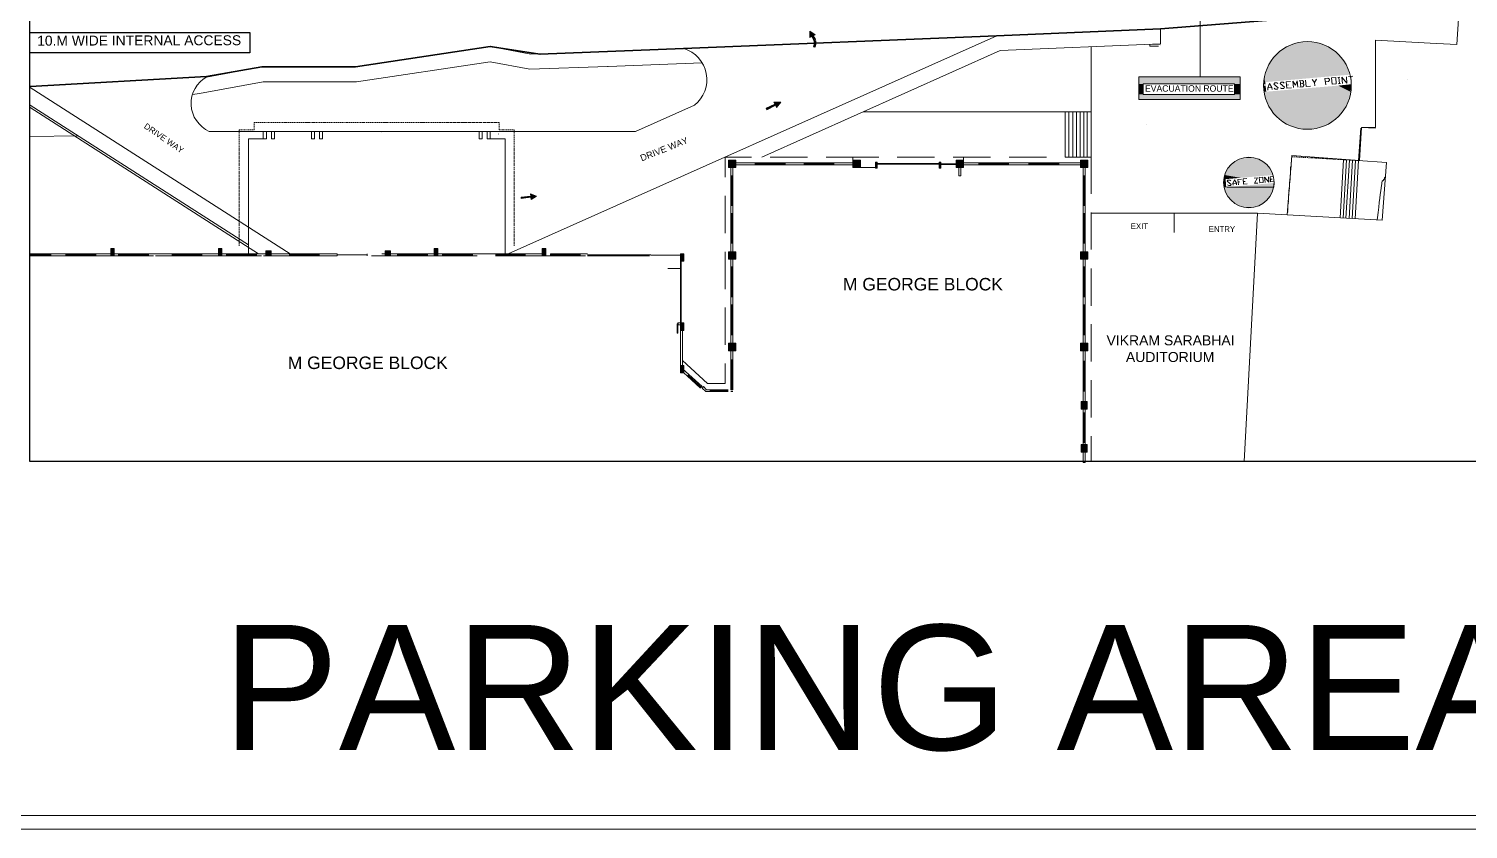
# Model space of a CAD drawing. Header units: inches. Extents: x 1969 to 240164, y 1364 to 46451.
# Drawn here: x 213620 to 228090, y 12307 to 20353 of the extents above; entities that cross this region are included whole.
import ezdxf

# ---------------------------------------------------------------- set-up
doc = ezdxf.new("R2010")
doc.units = ezdxf.units.IN
doc.header["$MEASUREMENT"] = 0
for name, color, linetype in [('PDF_0', 7, 'Continuous'), ('PDF_BH_Waste', 7, 'Continuous'), ('PDF_BOR', 7, 'Continuous'), ('PDF_ESMinor', 7, 'Continuous'), ('PDF_foot path', 7, 'Continuous'), ('PDF_HAT', 7, 'Continuous'), ('PDF_INTERNAL ROAD', 7, 'Continuous'), ('PDF_References', 7, 'Continuous'), ('PDF_RETAINING WALL', 7, 'Continuous'), ('PDF_ROAD', 7, 'Continuous'), ('PDF_TEX', 7, 'Continuous'), ('PDF_TEXT', 7, 'Continuous'), ('PDF_thin ha', 7, 'Continuous'), ('PDF_TXT', 7, 'Continuous'), ('PDF_Wall', 7, 'Continuous')]:
    doc.layers.add(name, color=color, linetype=linetype)
doc.styles.add('PDF Century Gothic', font='GOTHIC.TTF')
doc.styles.add('PDF Swiss721BT-LightExtended', font='arial.ttf')

msp = doc.modelspace()

# ---------------------------------------------------------------- linework, layer by layer
msp.add_lwpolyline([(213633, 35410), (230127, 35410), (230126, 16003), (213632, 16003)], close=True)
at = {"lineweight": 35}
msp.add_lwpolyline([(230127, 23600), (227991, 22588), (227128, 20519), (224995, 20352), (223349, 20284), (220202, 20154), (218758, 20097), (218259, 20175), (216903, 19970), (215962, 19970), (215408, 19873), (213633, 19773)], dxfattribs=at)
for points in [[(230127, 23599), (227993, 22588), (227130, 20519), (224997, 20352), (223350, 20284), (220204, 20154), (218759, 20096), (218261, 20174), (216904, 19970), (215963, 19970), (215409, 19873), (213633, 19773)], [(213633, 20315), (215841, 20315), (215841, 20112), (213633, 20112)]]:
    msp.add_lwpolyline(points)
at = {"layer": 'PDF_0', "lineweight": 0}
for points in [[(220098, 20001), (220098, 20001)], [(226333, 19762), (226326, 19827), (226353, 19786), (226370, 19830), (226377, 19765)], [(226428, 19803), (226435, 19813), (226435, 19823), (226425, 19834), (226391, 19830)], [(226401, 19834), (226408, 19769)], [(226455, 19837), (226462, 19772), (226503, 19776)], [(226520, 19844), (226544, 19813), (226548, 19779)], [(226544, 19813), (226565, 19847)], [(226657, 19789), (226650, 19854), (226680, 19857), (226694, 19847), (226694, 19837), (226684, 19823), (226653, 19820)], [(226779, 19864), (226800, 19868)], [(226790, 19864), (226796, 19803)], [(226827, 19803), (226820, 19868), (226871, 19806), (226865, 19871)], [(226885, 19874), (226929, 19878)], [(226909, 19878), (226912, 19813)], [(226074, 19738), (226074, 19759), (226091, 19803), (226115, 19762), (226118, 19742)], [(226074, 19759), (226115, 19762)], [(226138, 19755), (226149, 19745), (226173, 19745), (226179, 19759), (226135, 19796), (226145, 19810), (226166, 19810), (226176, 19803)], [(226203, 19759), (226213, 19752), (226237, 19752), (226244, 19765), (226200, 19803), (226210, 19817), (226230, 19817), (226241, 19806)], [(226312, 19759), (226268, 19755), (226261, 19820), (226305, 19823)], [(226265, 19786), (226285, 19789)], [(226398, 19765), (226428, 19769), (226438, 19782), (226438, 19793), (226428, 19803), (226404, 19799)], [(226783, 19799), (226807, 19803)], [(217163, 19322), (217167, 19319)], [(218343, 19298), (218343, 19295)], [(220886, 19063), (220620, 19063), (220620, 18862)], [(220685, 19005), (220923, 19005), (220667, 19005)], [(220698, 18985), (220698, 18876), (220678, 18876), (220678, 19005)], [(221414, 19005), (221223, 19005), (220923, 19005), (220923, 18985), (220688, 18985), (220892, 18985)], [(221223, 19005), (221223, 18985), (220923, 18985)], [(221223, 18995), (220923, 18995)], [(221448, 19063), (221073, 19063)], [(221905, 19005), (221714, 19005), (221714, 18985), (221714, 19005), (221414, 19005), (221414, 18985), (221223, 18985), (221400, 18985)], [(221714, 18995), (221414, 18995)], [(221714, 18985), (221414, 18985)], [(221905, 19033), (221905, 19063), (221636, 19063)], [(222164, 19063), (221905, 19063)], [(221949, 18958), (222143, 18958)], [(221980, 18958), (222011, 18958)], [(222764, 18998), (222154, 18998)], [(222764, 18992), (222154, 18992)], [(222771, 18998), (222160, 18998)], [(222726, 19063), (222351, 19063)], [(222774, 18995), (222968, 18995)], [(222774, 18988), (222968, 18988)], [(223289, 19063), (222914, 19063)], [(223169, 18985), (223169, 19005), (223469, 19005), (223469, 18985), (223674, 18985), (223469, 18985), (223169, 18985), (223169, 19005), (222968, 19005), (223169, 19005), (222968, 19005), (222968, 18876), (222989, 18876), (222989, 18985), (222989, 18889)], [(223016, 19033), (223016, 19063)], [(223169, 18995), (223469, 18995)], [(223469, 19005), (223674, 19005), (223674, 18985), (223974, 18985), (223974, 19005), (223674, 19005), (223469, 19005), (223630, 19005)], [(223623, 18985), (223469, 18985), (223674, 18985)], [(223851, 19063), (223476, 19063)], [(223674, 18995), (223974, 18995)], [(224039, 19063), (224298, 19063), (224298, 18695)], [(224219, 18985), (224219, 18876), (224240, 18876), (224240, 19005)], [(220678, 18576), (220678, 18876), (220698, 18876), (220698, 18576)], [(220688, 18876), (220688, 18576)], [(224230, 18876), (224230, 18576)], [(225671, 18784), (225682, 18777), (225699, 18777), (225706, 18787), (225668, 18821), (225675, 18831), (225695, 18831), (225702, 18825)], [(225726, 18780), (225723, 18797), (225740, 18835), (225760, 18801), (225760, 18784)], [(225781, 18784), (225774, 18838), (225811, 18842)], [(225777, 18811), (225794, 18814)], [(225869, 18794), (225832, 18791), (225828, 18845), (225866, 18848)], [(225832, 18818), (225849, 18818)], [(225937, 18852), (225971, 18855), (225941, 18801), (225975, 18801)], [(226050, 18808), (226043, 18862), (226084, 18811), (226081, 18866)], [(226138, 18818), (226101, 18814), (226098, 18866), (226132, 18869)], [(226101, 18842), (226118, 18842)], [(220620, 18675), (220620, 18300)], [(225723, 18797), (225760, 18801)], [(220698, 18497), (220678, 18497)], [(220678, 18197), (220678, 18497)], [(220688, 18197), (220688, 18497)], [(220698, 18197), (220698, 18497)], [(224219, 18197), (224219, 18497)], [(224230, 18197), (224230, 18497)], [(224240, 18197), (224240, 18497)], [(224298, 18508), (224298, 18133)], [(213633, 18071), (213843, 18071), (213843, 18092), (213633, 18092)], [(213843, 18071), (213843, 18092)], [(213843, 18071), (213843, 18092)], [(213993, 18071), (213993, 18092)], [(213993, 18092), (214293, 18092)], [(213993, 18071), (213993, 18092)], [(214293, 18071), (214293, 18092)], [(214293, 18071), (214293, 18092)], [(214293, 18071), (214293, 18092)], [(214474, 18092), (214522, 18092), (214522, 18071), (214822, 18071), (214873, 18071), (214822, 18071), (214873, 18071), (214822, 18071), (214822, 18092), (214822, 18071), (214822, 18092), (214522, 18092), (214522, 18071), (214518, 18071), (214522, 18071), (214518, 18071), (214474, 18071)], [(214822, 18071), (214822, 18092), (215060, 18092), (215060, 18071), (215060, 18092), (215360, 18092), (215360, 18071), (215360, 18092), (215609, 18092), (215909, 18092), (215909, 18071), (215609, 18071), (215360, 18071), (215561, 18071), (215561, 18092)], [(215060, 18071), (215060, 18092)], [(215609, 18071), (215609, 18092)], [(215909, 18071), (215909, 18092), (216240, 18092), (216240, 18071), (216540, 18071), (216540, 18092), (216540, 18071), (216540, 18092)], [(216240, 18071), (216240, 18092), (216540, 18092), (216720, 18092), (216720, 18071), (216540, 18071), (216591, 18071)], [(217020, 18071), (217020, 18092)], [(217170, 18092), (217327, 18092), (217627, 18092), (217780, 18092), (218080, 18092), (218080, 18071), (218087, 18071)], [(217327, 18092), (217327, 18071), (217170, 18071)], [(217627, 18092), (217627, 18071), (217327, 18071), (217238, 18071), (217327, 18071), (217238, 18071)], [(217780, 18092), (217780, 18071), (218080, 18071), (218080, 18092), (218312, 18092), (218612, 18092), (218817, 18092)], [(218080, 18092), (218080, 18071), (218080, 18092), (218087, 18092)], [(218864, 18071), (218864, 18092)], [(218864, 18071), (218864, 18092)], [(219164, 18092), (218864, 18092)], [(218864, 18071), (218864, 18092)], [(218864, 18071), (218864, 18092)], [(219205, 18092), (219164, 18092), (219236, 18092), (219164, 18092), (219236, 18092), (219164, 18092), (219168, 18092)], [(219164, 18071), (219164, 18092)], [(219164, 18071), (219164, 18092)], [(219164, 18071), (219164, 18092)], [(219164, 18071), (219164, 18092)], [(219164, 18071), (219164, 18092)], [(219164, 18071), (219164, 18092)], [(220620, 18112), (220620, 17737)], [(220678, 18017), (220678, 17959), (220678, 17969), (220678, 17959), (220678, 18197), (220698, 18197), (220698, 18085)], [(220698, 18197), (220678, 18197)], [(220678, 18197), (220698, 18197)], [(224219, 18197), (224219, 17959)], [(224219, 18197), (224240, 18197)], [(224219, 18197), (224240, 18197)], [(224240, 18197), (224219, 18197)], [(224240, 18197), (224240, 17959)], [(213633, 18082), (213843, 18082)], [(213843, 18071), (213993, 18071)], [(213843, 18071), (213993, 18071)], [(213843, 18071), (213993, 18071)], [(213843, 18071), (213993, 18071)], [(213843, 18071), (213993, 18071)], [(213843, 18071), (213993, 18071)], [(213843, 18071), (213993, 18071)], [(213843, 18071), (213993, 18071)], [(213843, 18071), (213993, 18071)], [(213843, 18071), (213993, 18071)], [(213843, 18071), (213993, 18071)], [(213843, 18071), (213993, 18071)], [(213993, 18082), (214293, 18082)], [(213993, 18071), (214293, 18071)], [(214293, 18071), (214443, 18071)], [(214293, 18071), (214443, 18071)], [(214293, 18071), (214477, 18071)], [(214522, 18082), (214822, 18082)], [(215060, 18082), (215360, 18082)], [(215060, 18071), (215360, 18071)], [(215609, 18082), (215909, 18082)], [(215909, 18071), (215960, 18071)], [(215909, 18071), (215960, 18071)], [(215909, 18071), (215960, 18071)], [(215909, 18071), (215960, 18071)], [(215981, 18071), (216240, 18071)], [(215981, 18071), (216240, 18071)], [(216540, 18082), (216240, 18082)], [(217020, 18082), (216720, 18082)], [(217064, 18071), (217204, 18071)], [(217064, 18071), (217204, 18071)], [(217064, 18071), (217204, 18071)], [(217064, 18071), (217204, 18071)], [(217204, 18071), (217255, 18071)], [(217204, 18071), (217255, 18071)], [(217627, 18082), (217327, 18082)], [(217780, 18071), (217627, 18071), (217716, 18071)], [(218080, 18082), (217780, 18082)], [(218612, 18071), (218312, 18071)], [(218612, 18071), (218312, 18071)], [(218612, 18071), (218864, 18071)], [(218612, 18071), (218864, 18071)], [(218612, 18071), (218864, 18071)], [(218612, 18071), (218864, 18071)], [(218612, 18071), (218864, 18071)], [(218612, 18071), (218864, 18071)], [(219164, 18071), (218864, 18071)], [(219164, 18071), (218864, 18071)], [(219164, 18071), (219205, 18071)], [(219164, 18071), (219205, 18071)], [(219164, 18071), (219215, 18071)], [(219164, 18071), (219215, 18071)], [(219164, 18071), (219215, 18071)], [(219164, 18071), (219215, 18071)], [(219164, 18071), (219215, 18071)], [(219164, 18071), (219215, 18071)], [(219164, 18071), (219215, 18071)], [(219164, 18071), (219215, 18071)], [(219164, 18071), (219168, 18071)], [(219171, 18071), (219215, 18071)], [(219171, 18071), (219215, 18071)], [(219171, 18071), (219215, 18071)], [(219171, 18071), (219215, 18071)], [(219171, 18071), (219215, 18071)], [(219171, 18071), (219215, 18071)], [(219171, 18071), (219215, 18071)], [(219171, 18071), (219215, 18071)], [(219171, 18071), (219215, 18071)], [(219171, 18071), (219215, 18071)], [(219171, 18071), (219215, 18071)], [(219171, 18071), (219215, 18071)], [(219171, 18071), (219215, 18071)], [(219171, 18071), (219215, 18071)], [(219171, 18071), (219215, 18071)], [(219171, 18071), (219215, 18071)], [(219171, 18071), (219215, 18071)], [(219171, 18071), (219215, 18071)], [(219171, 18071), (219215, 18071)], [(219171, 18071), (219215, 18071)], [(219171, 18071), (219215, 18071)], [(219171, 18071), (219215, 18071)], [(219171, 18071), (219215, 18071)], [(219171, 18071), (219215, 18071)], [(219171, 18071), (219215, 18071)], [(219171, 18071), (219215, 18071)], [(219171, 18071), (219215, 18071)], [(219171, 18071), (219215, 18071)], [(219873, 18082), (219236, 18082)], [(219236, 18071), (219860, 18071)], [(219236, 18071), (219860, 18071)], [(219236, 18071), (219860, 18071)], [(219236, 18071), (219860, 18071)], [(219873, 18078), (219894, 18078), (220170, 18078)], [(220044, 17945), (220170, 17945)], [(220170, 18017), (220170, 17332), (220170, 16895)], [(220177, 18017), (220177, 17332)], [(220698, 18064), (220698, 17959), (220678, 17959), (220678, 17969), (220678, 17959), (220698, 17959), (220678, 17959), (220698, 17959), (220698, 17659)], [(220678, 17959), (220678, 17659), (220678, 17577), (220678, 17659), (220678, 17577), (220678, 17659), (220698, 17659), (220698, 17577), (220678, 17577), (220698, 17577), (220698, 17277), (220678, 17277), (220698, 17277), (220678, 17277), (220698, 17277)], [(220688, 17959), (220688, 17659)], [(224219, 17959), (224240, 17959)], [(224240, 17959), (224219, 17959)], [(224219, 17959), (224240, 17959)], [(224240, 17959), (224219, 17959)], [(224219, 17959), (224219, 17659)], [(224230, 17959), (224230, 17659)], [(224240, 17959), (224240, 17659)], [(224298, 17945), (224298, 17570)], [(224219, 17659), (224219, 17577)], [(224219, 17659), (224219, 17577)], [(224219, 17659), (224219, 17577)], [(224219, 17659), (224240, 17659), (224240, 17577), (224240, 17277)], [(220620, 17550), (220620, 17175)], [(220678, 17277), (220678, 17577)], [(220688, 17277), (220688, 17577)], [(224219, 17577), (224240, 17577)], [(224219, 17577), (224240, 17577)], [(224219, 17277), (224219, 17577)], [(224230, 17277), (224230, 17577)], [(220170, 17376), (220149, 17376), (220149, 17396), (220204, 17396)], [(224298, 17383), (224298, 17008)], [(220190, 17321), (220190, 16970)], [(224219, 17011), (224240, 17011), (224219, 17011), (224240, 17011), (224240, 17277), (224219, 17277), (224219, 17011), (224219, 16711), (224240, 16711), (224219, 16711), (224240, 16711), (224219, 16711), (224240, 16711), (224240, 16531), (224240, 16493), (224219, 16493), (224219, 16531)], [(220620, 16987), (220620, 16786), (220443, 16786), (220190, 17018)], [(220388, 16756), (220255, 16878), (220190, 16936)], [(220678, 16725), (220678, 17025)], [(220688, 16725), (220688, 17025)], [(220698, 16725), (220698, 17025)], [(224240, 17011), (224240, 16711), (224219, 16711), (224219, 16551)], [(224230, 16711), (224230, 17011)], [(220374, 16742), (220241, 16861), (220204, 16895)], [(220241, 16861), (220255, 16878)], [(220381, 16749), (220248, 16868)], [(224298, 16820), (224298, 16445)], [(220650, 16725), (220470, 16725), (220470, 16708), (220425, 16708), (220388, 16742), (220402, 16756), (220432, 16725), (220470, 16725)], [(220650, 16718), (220470, 16718)], [(220650, 16708), (220470, 16708)], [(220698, 16725), (220678, 16725)], [(220698, 16725), (220678, 16725)], [(220678, 16725), (220698, 16725)], [(220698, 16725), (220678, 16725)], [(220678, 16725), (220698, 16725)], [(220678, 16708), (220698, 16708)], [(224219, 16493), (224240, 16493)], [(224219, 16493), (224240, 16493)], [(224240, 16493), (224219, 16493)], [(224219, 16493), (224240, 16493)], [(224240, 16493), (224219, 16493)], [(224219, 16493), (224219, 16193)], [(224230, 16493), (224230, 16193)], [(224240, 16493), (224240, 16193)], [(224298, 16258), (224298, 16003)], [(224260, 16173), (224213, 16173)], [(224219, 15992), (224240, 15992)], [(224219, 15992), (224240, 15992)], [(224240, 15992), (224219, 15992)], [(224219, 15992), (224240, 15992)], [(224240, 15992), (224219, 15992)]]:
    msp.add_lwpolyline(points, dxfattribs=at)
for points in [[(225798, 19643), (225798, 19871), (224778, 19871), (224778, 19643)], [(226721, 19796), (226715, 19861), (226759, 19864), (226762, 19799)], [(225740, 19694), (225740, 19799), (224823, 19799), (224823, 19694)], [(220892, 19005), (220729, 19005)], [(221400, 19005), (221223, 19005)], [(221905, 19005), (221714, 19005)], [(221905, 18985), (221714, 18985)], [(222150, 18951), (222130, 18951), (222130, 19012), (222150, 19012)], [(222150, 18951), (222130, 18951), (222130, 19012), (222150, 19012)], [(222150, 18951), (222130, 18951), (222130, 19012), (222150, 19012)], [(222788, 18951), (222771, 18951), (222771, 19012), (222788, 19012)], [(222989, 18985), (223169, 18985)], [(223469, 19005), (223674, 19005)], [(223974, 19005), (224240, 19005)], [(223974, 18985), (224219, 18985)], [(220678, 18876), (220698, 18876)], [(224219, 18576), (224240, 18576), (224240, 18876), (224219, 18876), (224240, 18876), (224219, 18876)], [(225995, 18804), (225988, 18859), (226026, 18862), (226029, 18808)], [(220678, 18497), (220678, 18576), (220698, 18576), (220698, 18497)], [(224219, 18497), (224219, 18576)], [(224240, 18497), (224240, 18576)], [(224240, 18497), (224219, 18497)], [(213993, 18092), (213843, 18092)], [(213993, 18092), (213843, 18092)], [(213993, 18092), (213993, 18071)], [(214453, 18092), (214293, 18092)], [(214477, 18071), (214443, 18071), (214443, 18146), (214477, 18146)], [(214522, 18092), (214522, 18071)], [(215561, 18071), (215527, 18071), (215527, 18146), (215561, 18146)], [(216055, 18071), (216004, 18071), (216004, 18122), (216055, 18122)], [(217255, 18071), (217204, 18071), (217204, 18122), (217255, 18122)], [(217733, 18071), (217695, 18071), (217695, 18146), (217733, 18146)], [(218817, 18071), (218782, 18071), (218782, 18146), (218817, 18146)], [(219164, 18092), (219164, 18071)], [(220204, 18017), (220170, 18017), (220170, 18092), (220204, 18092)], [(220698, 18197), (220678, 18197)], [(224219, 18197), (224240, 18197)], [(213993, 18071), (213843, 18071)], [(214443, 18071), (214293, 18071)], [(214443, 18071), (214293, 18071)], [(215060, 18071), (214893, 18071)], [(215060, 18071), (214893, 18071)], [(215561, 18071), (215360, 18071)], [(216240, 18071), (215981, 18071)], [(216591, 18071), (216540, 18071)], [(217255, 18071), (217204, 18071)], [(217716, 18071), (217627, 18071)], [(218128, 18071), (218080, 18071)], [(218312, 18082), (218612, 18082)], [(218864, 18071), (218612, 18071)], [(218864, 18082), (219164, 18082)], [(219215, 18071), (219164, 18071)], [(219215, 18071), (219164, 18071)], [(219205, 18071), (219164, 18071)], [(219215, 18071), (219171, 18071)], [(219215, 18071), (219171, 18071)], [(219860, 18071), (219236, 18071)], [(224240, 17577), (224240, 17659)], [(220143, 17386), (220139, 17386), (220139, 17294), (220143, 17294)], [(220149, 17396), (220143, 17396), (220143, 17386), (220149, 17386)], [(220204, 17321), (220170, 17321), (220170, 17396), (220204, 17396)], [(220678, 17025), (220678, 17277), (220678, 17025), (220678, 17277), (220698, 17277), (220698, 17025)], [(224219, 17277), (224240, 17277)], [(224219, 17277), (224240, 17277)], [(220204, 16895), (220170, 16895), (220170, 16970), (220204, 16970)], [(220678, 17025), (220698, 17025)], [(224240, 16193), (224240, 15992), (224219, 15992), (224219, 16193)], [(224240, 16193), (224219, 16193)]]:
    msp.add_lwpolyline(points, close=True, dxfattribs=at)
at = {"layer": 'PDF_0', "color": 2, "lineweight": 0, "true_color": 0xf1eb1f}
for points in [[(226135, 18760), (225665, 18760), (226135, 18760)], [(226135, 18760), (226138, 18804), (226135, 18760)]]:
    msp.add_lwpolyline(points, dxfattribs=at)
msp.add_lwpolyline([(226138, 18804), (226138, 18804), (226138, 18804)], close=True, dxfattribs=at)
at = {"layer": 'PDF_0', "lineweight": 0}
for centre, radius in [((226474, 19784), 441), ((225885, 18809), 254)]:
    msp.add_circle(centre, radius, dxfattribs=at)
at = {"layer": 'PDF_0', "color": 215, "true_color": 0xa953a0, "transparency": 33554559}
for points in [[(226190, 20120), (226810, 20069), (226135, 20069)], [(226251, 20164), (226755, 20120), (226190, 20120)], [(226755, 20120), (226190, 20120), (226810, 20069)], [(226319, 20198), (226691, 20164), (226251, 20164)], [(226691, 20164), (226251, 20164), (226755, 20120)], [(226394, 20219), (226622, 20198), (226319, 20198)], [(226622, 20198), (226319, 20198), (226691, 20164)], [(226473, 20226), (226548, 20219), (226394, 20219)], [(226548, 20219), (226394, 20219), (226622, 20198)], [(226091, 20004), (226885, 19936), (226057, 19936)], [(226135, 20069), (226854, 20004), (226091, 20004)], [(226854, 20004), (226091, 20004), (226885, 19936)], [(226810, 20069), (226135, 20069), (226854, 20004)], [(226036, 19861), (226050, 19817), (226033, 19817)], [(226046, 19892), (226541, 19861), (226036, 19861)], [(226541, 19861), (226036, 19861), (226050, 19817)], [(226057, 19936), (226899, 19892), (226046, 19892)], [(226899, 19892), (226046, 19892), (226541, 19861)], [(226885, 19936), (226057, 19936), (226899, 19892)], [(226053, 19782), (226029, 19782), (226060, 19721)], [(226029, 19782), (226060, 19721), (226036, 19721)], [(226050, 19817), (226033, 19817), (226053, 19796)], [(226033, 19817), (226053, 19796), (226033, 19796)], [(226905, 19721), (226036, 19721), (226905, 19707)], [(226036, 19721), (226905, 19707), (226036, 19707)], [(226905, 19707), (226036, 19707), (226885, 19632)], [(226036, 19707), (226885, 19632), (226057, 19632)], [(226783, 19782), (226905, 19721), (226060, 19721)], [(226912, 19796), (226912, 19782), (226783, 19782)], [(226912, 19782), (226783, 19782), (226905, 19721)], [(226885, 19632), (226057, 19632), (226854, 19564)], [(226057, 19632), (226854, 19564), (226091, 19564)], [(226854, 19564), (226091, 19564), (226810, 19500)], [(226091, 19564), (226810, 19500), (226135, 19500)], [(226810, 19500), (226135, 19500), (226755, 19445)], [(226135, 19500), (226755, 19445), (226190, 19445)], [(226755, 19445), (226190, 19445), (226691, 19401)], [(226190, 19445), (226691, 19401), (226251, 19401)], [(226691, 19401), (226251, 19401), (226622, 19370)], [(226251, 19401), (226622, 19370), (226319, 19370)], [(226319, 19370), (226394, 19350), (226548, 19350)], [(226319, 19370), (226622, 19370), (226548, 19350)], [(226394, 19350), (226548, 19350), (226473, 19343)]]:
    msp.add_solid(points, dxfattribs=at)
at = {"layer": 'PDF_0', "transparency": 33554559}
for points in [[(222150, 19012), (222130, 19012), (222150, 18951)], [(222130, 19012), (222150, 18951), (222130, 18951)], [(222150, 19012), (222130, 19012), (222150, 18951)], [(222130, 19012), (222150, 18951), (222130, 18951)], [(222150, 19012), (222130, 19012), (222150, 18951)], [(222130, 19012), (222150, 18951), (222130, 18951)], [(222788, 19012), (222771, 19012), (222788, 18951)], [(222771, 19012), (222788, 18951), (222771, 18951)], [(222788, 19012), (222771, 19012), (222788, 18951)], [(222771, 19012), (222788, 18951), (222771, 18951)], [(222788, 19012), (222771, 19012), (222788, 18951)], [(222771, 19012), (222788, 18951), (222771, 18951)], [(214477, 18146), (214443, 18146), (214477, 18071)], [(214443, 18146), (214477, 18071), (214443, 18071)], [(215561, 18146), (215527, 18146), (215561, 18071)], [(215527, 18146), (215561, 18071), (215527, 18071)], [(216055, 18122), (216004, 18122), (216055, 18071)], [(216004, 18122), (216055, 18071), (216004, 18071)], [(217255, 18122), (217204, 18122), (217255, 18071)], [(217204, 18122), (217255, 18071), (217204, 18071)], [(217733, 18146), (217695, 18146), (217733, 18071)], [(217695, 18146), (217733, 18071), (217695, 18071)], [(218817, 18146), (218782, 18146), (218817, 18071)], [(218782, 18146), (218817, 18071), (218782, 18071)], [(220204, 18092), (220170, 18092), (220204, 18017)], [(220170, 18092), (220204, 18017), (220170, 18017)], [(220204, 17396), (220170, 17396), (220204, 17321)], [(220170, 17396), (220204, 17321), (220170, 17321)], [(220204, 16970), (220170, 16970), (220204, 16895)], [(220170, 16970), (220204, 16895), (220170, 16895)]]:
    msp.add_solid(points, dxfattribs=at)
at = {"layer": 'PDF_0', "color": 2, "true_color": 0xf1eb1f, "transparency": 33554559}
for points in [[(225695, 18978), (226101, 18941), (225668, 18941)], [(225733, 19012), (226074, 18978), (225695, 18978)], [(226074, 18978), (225695, 18978), (226101, 18941)], [(225770, 19036), (226036, 19012), (225733, 19012)], [(226036, 19012), (225733, 19012), (226074, 18978)], [(225815, 19053), (225999, 19036), (225770, 19036)], [(225999, 19036), (225770, 19036), (226036, 19012)], [(225862, 19060), (225954, 19053), (225815, 19053)], [(225954, 19053), (225815, 19053), (225999, 19036)], [(225907, 19060), (225862, 19060), (225954, 19053)], [(225634, 18842), (225654, 18808), (225631, 18808)], [(225644, 18883), (225801, 18855), (225634, 18855)], [(225801, 18855), (225634, 18855), (225651, 18842)], [(225634, 18855), (225651, 18842), (225634, 18842)], [(225651, 18842), (225634, 18842), (225654, 18808)], [(225648, 18900), (226125, 18883), (225644, 18883)], [(226125, 18883), (225644, 18883), (225801, 18855)], [(225668, 18941), (226121, 18900), (225648, 18900)], [(226121, 18900), (225648, 18900), (226125, 18883)], [(226101, 18941), (225668, 18941), (226121, 18900)], [(225654, 18808), (225631, 18808), (225654, 18804)], [(225631, 18808), (225654, 18804), (225631, 18804)], [(225654, 18804), (225631, 18804), (225658, 18760)], [(225631, 18804), (225658, 18760), (225634, 18760)], [(225634, 18760), (225658, 18760), (225658, 18760)], [(225658, 18760), (225658, 18760), (225634, 18760)], [(226135, 18760), (225634, 18760), (226121, 18716)], [(225634, 18760), (226121, 18716), (225648, 18716)], [(226121, 18716), (225648, 18716), (226101, 18675)], [(225648, 18716), (226101, 18675), (225668, 18675)], [(225665, 18760), (226135, 18760), (225658, 18760)], [(226138, 18804), (226135, 18760), (225665, 18760)], [(226101, 18675), (225668, 18675), (226074, 18637)], [(225668, 18675), (226074, 18637), (225695, 18637)], [(226074, 18637), (225695, 18637), (226036, 18606)], [(225695, 18637), (226036, 18606), (225733, 18606)], [(226036, 18606), (225733, 18606), (225999, 18579)], [(225733, 18606), (225999, 18579), (225770, 18579)], [(225999, 18579), (225770, 18579), (225954, 18562)], [(225770, 18579), (225954, 18562), (225815, 18562)], [(225954, 18562), (225815, 18562), (225907, 18555)], [(225815, 18562), (225907, 18555), (225862, 18555)]]:
    msp.add_solid(points, dxfattribs=at)
at = {"layer": 'PDF_BH_Waste', "lineweight": 0}
for points in [[(205093, 12307), (240164, 12307), (240164, 37105), (205093, 37105)], [(205229, 12444), (240027, 12444), (240027, 36968), (205229, 36968)]]:
    msp.add_lwpolyline(points, close=True, dxfattribs=at)
at = {"layer": 'PDF_BH_Waste', "color": 85, "true_color": 0x58ba48, "transparency": 33554559}
for points in [[(225798, 19871), (224778, 19871), (225798, 19799)], [(224778, 19871), (225798, 19799), (224778, 19799)], [(224823, 19799), (224778, 19799), (224823, 19697)], [(224778, 19799), (224823, 19697), (224778, 19697)], [(224823, 19697), (224778, 19697), (224823, 19694)], [(224778, 19697), (224823, 19694), (224778, 19694)], [(225798, 19694), (224778, 19694), (225798, 19643)], [(224778, 19694), (225798, 19643), (224778, 19643)], [(225798, 19799), (225740, 19799), (225798, 19697)], [(225740, 19799), (225798, 19697), (225740, 19697)], [(225798, 19697), (225740, 19697), (225798, 19694)], [(225740, 19697), (225798, 19694), (225740, 19694)]]:
    msp.add_solid(points, dxfattribs=at)
at = {"layer": 'PDF_BOR', "lineweight": 0}
msp.add_lwpolyline([(227011, 19356), (226987, 19029)], dxfattribs=at)
at = {"layer": 'PDF_ESMinor', "lineweight": 0}
msp.add_lwpolyline([(227175, 18433), (227178, 18456), (227185, 18508), (227192, 18559), (227195, 18606), (227202, 18651), (227205, 18688), (227212, 18726), (227216, 18753), (227219, 18777), (227222, 18794), (227222, 18808), (227226, 18818), (227226, 18821), (227229, 18825), (227233, 18825), (227236, 18828), (227239, 18831), (227239, 18835), (227243, 18838), (227246, 18842), (227246, 18845), (227250, 18852), (227250, 18855), (227253, 18859), (227257, 18866), (227257, 18869), (227260, 18876)], dxfattribs=at)
at = {"layer": 'PDF_foot path', "lineweight": 0}
msp.add_lwpolyline([(224997, 20202), (224997, 20352)], dxfattribs=at)
for centre, radius, start, end in [((220110, 19842), 326, 308.1223, 73.2622), ((215560, 19603), 308, 119.1744, 245.841)]:
    msp.add_arc(centre, radius, start, end, dxfattribs=at)
at = {"layer": 'PDF_HAT', "lineweight": 0}
for points in [[(227158, 19360), (227158, 20239), (227706, 20209), (227976, 20195), (228013, 20764), (227948, 20768), (227983, 21398), (228047, 21395), (228078, 21961), (227901, 21971), (227918, 22301), (227996, 22298), (228013, 22598)], [(218408, 18078), (218408, 19247), (218258, 19247), (218258, 19322), (217661, 19322), (216574, 19322), (215977, 19322), (215977, 19247), (215827, 19247), (215827, 18078)], [(226987, 19029), (227011, 19356)], [(227018, 19360), (227158, 19353)], [(225837, 16003), (225971, 18501), (227226, 18429), (227270, 19009), (226984, 19029)]]:
    msp.add_lwpolyline(points, dxfattribs=at)
msp.add_lwpolyline([(227481, 19840), (227481, 19840), (227481, 19840)], close=True, dxfattribs=at)
at = {"layer": 'PDF_INTERNAL ROAD', "lineweight": 0}
for points in [[(225395, 19871), (225395, 20624), (224928, 20624), (225061, 20563)], [(224997, 20352), (223350, 20284), (218408, 18078)], [(219434, 20123), (218667, 20099), (218261, 20174), (216904, 19970), (215963, 19970), (215408, 19868)], [(219437, 20123), (220204, 20154)], [(224997, 20202), (223384, 20134), (220988, 19063)], [(224298, 19520), (224298, 20171)], [(215265, 19694), (215336, 19704), (215977, 19820), (216914, 19820), (218258, 20021), (218656, 19949), (219437, 19973), (219444, 19973), (220388, 20011)], [(216246, 18092), (213633, 19763)], [(220313, 19585), (219720, 19322), (218258, 19322)], [(222007, 19520), (224298, 19520), (224298, 19063)], [(224039, 19520), (224039, 19063)], [(224076, 19520), (224076, 19063)], [(224114, 19520), (224114, 19063)], [(224151, 19520), (224151, 19063)], [(224189, 19520), (224189, 19063)], [(224226, 19520), (224226, 19063)], [(224260, 19520), (224260, 19063)], [(213633, 19271), (214113, 19278)], [(215977, 19322), (215432, 19322)]]:
    msp.add_lwpolyline(points, dxfattribs=at)
at = {"layer": 'PDF_References', "lineweight": 0}
msp.add_lwpolyline([(224860, 19394), (224860, 19394), (224860, 19394)], close=True, dxfattribs=at)
at = {"layer": 'PDF_RETAINING WALL', "lineweight": 0}
for points in [[(224997, 20198), (224891, 20195), (224891, 20178), (224976, 20178)], [(224997, 20181), (224997, 20181)], [(215827, 18180), (213633, 19587)], [(215929, 18092), (213633, 19562)]]:
    msp.add_lwpolyline(points, dxfattribs=at)
at = {"layer": 'PDF_ROAD', "lineweight": 0}
for points in [[(227158, 19360), (227018, 19360), (226997, 19029), (226316, 19080), (226271, 18484), (225971, 18501), (225837, 16003)], [(225971, 18501), (224298, 18501)], [(225133, 18501), (225133, 18306)]]:
    msp.add_lwpolyline(points, dxfattribs=at)
at = {"layer": 'PDF_TEX', "lineweight": 0}
for points in [[(226305, 18961), (226305, 18947)], [(226312, 19015), (226309, 19002)], [(226309, 18998), (226309, 18985)], [(226309, 18978), (226309, 18964)], [(226312, 19053), (226312, 19039)], [(226312, 19033), (226312, 19022)], [(226316, 19060), (226316, 19067), (226329, 19067)], [(226336, 19067), (226346, 19067)], [(226353, 19067), (226367, 19067)], [(226374, 19063), (226384, 19063)], [(226391, 19063), (226404, 19063)], [(226411, 19063), (226421, 19063)], [(226428, 19060), (226442, 19060)], [(226449, 19060), (226459, 19060)], [(226466, 19060), (226479, 19060)], [(226486, 19056), (226496, 19056)], [(226503, 19056), (226517, 19056)], [(226520, 19056), (226534, 19056)], [(226541, 19056), (226554, 19053)], [(226558, 19053), (226571, 19053)], [(226578, 19053), (226592, 19053)], [(226595, 19053), (226609, 19050)], [(226616, 19050), (226629, 19050)], [(226633, 19050), (226646, 19050)], [(226653, 19050), (226667, 19046)], [(226670, 19046), (226684, 19046)], [(226691, 19046), (226704, 19046)], [(226708, 19046), (226721, 19043)], [(226728, 19043), (226742, 19043)], [(226745, 19043), (226759, 19043)], [(226766, 19043), (226779, 19039)], [(226783, 19039), (226796, 19039)], [(226803, 19039), (226817, 19039)], [(226837, 19036), (226803, 18453)], [(226820, 19039), (226834, 19039)], [(226865, 19036), (226834, 18450)], [(226841, 19036), (226854, 19036)], [(226858, 19036), (226871, 19036)], [(226861, 18450), (226895, 19033), (226909, 19033)], [(226878, 19036), (226888, 19036)], [(226916, 19033), (226926, 19033), (226892, 18446)], [(226957, 19029), (226922, 18446)], [(226933, 19033), (226946, 19033)], [(226953, 19033), (226963, 19029)], [(226987, 19029), (226953, 18443)], [(226970, 19029), (226984, 19029)], [(226299, 18828), (226295, 18814)], [(226302, 18886), (226299, 18872)], [(226299, 18866), (226299, 18852)], [(226299, 18848), (226299, 18835)], [(226305, 18923), (226302, 18910)], [(226302, 18903), (226302, 18889)], [(226305, 18941), (226305, 18927)], [(226288, 18698), (226285, 18685)], [(226285, 18678), (226285, 18668)], [(226288, 18736), (226288, 18722)], [(226288, 18716), (226288, 18705)], [(226295, 18791), (226292, 18780)], [(226292, 18773), (226292, 18760)], [(226292, 18753), (226292, 18743)], [(226295, 18811), (226295, 18797)], [(226278, 18566), (226275, 18555)], [(226275, 18549), (226275, 18535)], [(226275, 18528), (226275, 18518)], [(226282, 18603), (226278, 18593)], [(226278, 18586), (226278, 18572)], [(226282, 18641), (226282, 18630)], [(226282, 18623), (226282, 18610)], [(226285, 18661), (226285, 18647)], [(226275, 18511), (226271, 18497)], [(226271, 18491), (226271, 18484)]]:
    msp.add_lwpolyline(points, dxfattribs=at)
at = {"layer": 'PDF_thin ha', "lineweight": 0}
for points in [[(220729, 18958), (220654, 18958), (220654, 19033), (220729, 19033)], [(221980, 18958), (221905, 18958), (221905, 19033), (221980, 19033)], [(223016, 18958), (222941, 18958), (222941, 19033), (223016, 19033)], [(224267, 18958), (224192, 18958), (224192, 19033), (224267, 19033)], [(220729, 18037), (220654, 18037), (220654, 18112), (220729, 18112)], [(224267, 18037), (224192, 18037), (224192, 18112), (224267, 18112)], [(220729, 17117), (220654, 17117), (220654, 17192), (220729, 17192)], [(224267, 17117), (224192, 17117), (224192, 17192), (224267, 17192)], [(224260, 16531), (224199, 16531), (224199, 16606), (224260, 16606)], [(224260, 16098), (224199, 16098), (224199, 16173), (224260, 16173)]]:
    msp.add_lwpolyline(points, close=True, dxfattribs=at)
at = {"layer": 'PDF_thin ha', "transparency": 33554559}
for points in [[(220654, 18958), (220729, 18958), (220654, 19033)], [(220729, 18958), (220654, 19033), (220729, 19033)], [(221905, 18958), (221980, 18958), (221905, 19033)], [(221980, 18958), (221905, 19033), (221980, 19033)], [(222941, 18958), (223016, 18958), (222941, 19033)], [(223016, 18958), (222941, 19033), (223016, 19033)], [(224192, 18958), (224267, 18958), (224192, 19033)], [(224267, 18958), (224192, 19033), (224267, 19033)], [(220654, 18037), (220729, 18037), (220654, 18112)], [(220729, 18037), (220654, 18112), (220729, 18112)], [(224192, 18037), (224267, 18037), (224192, 18112)], [(224267, 18037), (224192, 18112), (224267, 18112)], [(220654, 17117), (220729, 17117), (220654, 17192)], [(220729, 17117), (220654, 17192), (220729, 17192)], [(224192, 17117), (224267, 17117), (224192, 17192)], [(224267, 17117), (224192, 17192), (224267, 17192)], [(224199, 16531), (224260, 16531), (224199, 16606)], [(224260, 16531), (224199, 16606), (224260, 16606)], [(224199, 16098), (224260, 16098), (224199, 16173)], [(224260, 16098), (224199, 16173), (224260, 16173)]]:
    msp.add_solid(points, dxfattribs=at)
at = {"layer": 'PDF_TXT', "lineweight": 0}
for points in [[(215885, 19404), (215885, 19411), (215899, 19411)], [(215885, 19387), (215885, 19397)], [(215906, 19411), (215919, 19411)], [(215926, 19411), (215936, 19411)], [(215943, 19411), (215957, 19411)], [(215963, 19411), (215974, 19411)], [(215981, 19411), (215994, 19411)], [(216001, 19411), (216011, 19411)], [(216018, 19411), (216032, 19411)], [(216038, 19411), (216049, 19411)], [(216055, 19411), (216069, 19411)], [(216076, 19411), (216086, 19411)], [(216093, 19411), (216107, 19411)], [(216113, 19411), (216124, 19411)], [(216130, 19411), (216144, 19411)], [(216151, 19411), (216161, 19411)], [(216168, 19411), (216182, 19411)], [(216188, 19411), (216199, 19411)], [(216205, 19411), (216219, 19411)], [(216226, 19411), (216236, 19411)], [(216243, 19411), (216257, 19411)], [(216263, 19411), (216274, 19411)], [(216280, 19411), (216294, 19411)], [(216301, 19411), (216311, 19411)], [(216318, 19411), (216332, 19411)], [(216338, 19411), (216349, 19411)], [(216355, 19411), (216369, 19411)], [(216376, 19411), (216386, 19411)], [(216393, 19411), (216407, 19411)], [(216413, 19411), (216424, 19411)], [(216430, 19411), (216444, 19411)], [(216451, 19411), (216461, 19411)], [(216468, 19411), (216482, 19411), (216495, 19411)], [(216502, 19411), (216516, 19411)], [(216522, 19411), (216533, 19411)], [(216540, 19411), (216553, 19411)], [(216560, 19411), (216570, 19411)], [(216577, 19411), (216591, 19411)], [(216597, 19411), (216608, 19411)], [(216615, 19411), (216628, 19411)], [(216635, 19411), (216645, 19411)], [(216652, 19411), (216666, 19411)], [(216672, 19411), (216683, 19411)], [(216690, 19411), (216703, 19411)], [(216710, 19411), (216720, 19411)], [(216727, 19411), (216741, 19411)], [(216747, 19411), (216758, 19411)], [(216765, 19411), (216778, 19411)], [(216785, 19411), (216795, 19411)], [(216802, 19411), (216816, 19411)], [(216822, 19411), (216833, 19411)], [(216839, 19411), (216853, 19411)], [(216860, 19411), (216870, 19411)], [(216877, 19411), (216891, 19411)], [(216897, 19411), (216908, 19411)], [(216914, 19411), (216928, 19411)], [(216935, 19411), (216945, 19411)], [(216952, 19411), (216966, 19411)], [(216972, 19411), (216983, 19411)], [(216989, 19411), (217003, 19411)], [(217010, 19411), (217020, 19411)], [(217027, 19411), (217041, 19411)], [(217047, 19411), (217058, 19411)], [(217064, 19411), (217078, 19411)], [(217085, 19411), (217095, 19411)], [(217102, 19411), (217116, 19411)], [(217122, 19411), (217133, 19411)], [(217139, 19411), (217153, 19411)], [(217160, 19411), (217170, 19411)], [(217177, 19411), (217191, 19411)], [(217197, 19411), (217208, 19411)], [(217214, 19411), (217228, 19411)], [(217235, 19411), (217245, 19411)], [(217252, 19411), (217266, 19411)], [(217272, 19411), (217283, 19411)], [(217289, 19411), (217303, 19411)], [(217310, 19411), (217320, 19411)], [(217327, 19411), (217341, 19411)], [(217347, 19411), (217358, 19411)], [(217364, 19411), (217378, 19411)], [(217385, 19411), (217395, 19411)], [(217402, 19411), (217416, 19411)], [(217422, 19411), (217433, 19411)], [(217439, 19411), (217453, 19411)], [(217460, 19411), (217470, 19411)], [(217477, 19411), (217491, 19411)], [(217497, 19411), (217508, 19411)], [(217514, 19411), (217528, 19411)], [(217535, 19411), (217545, 19411)], [(217552, 19411), (217566, 19411)], [(217572, 19411), (217583, 19411)], [(217589, 19411), (217603, 19411)], [(217610, 19411), (217620, 19411)], [(217627, 19411), (217641, 19411)], [(217647, 19411), (217658, 19411)], [(217664, 19411), (217678, 19411)], [(217685, 19411), (217695, 19411)], [(217702, 19411), (217716, 19411)], [(217722, 19411), (217733, 19411)], [(217739, 19411), (217753, 19411), (217767, 19411)], [(217773, 19411), (217787, 19411)], [(217791, 19411), (217804, 19411)], [(217811, 19411), (217825, 19411)], [(217828, 19411), (217842, 19411)], [(217848, 19411), (217862, 19411)], [(217866, 19411), (217879, 19411)], [(217886, 19411), (217900, 19411)], [(217903, 19411), (217917, 19411)], [(217923, 19411), (217937, 19411)], [(217941, 19411), (217954, 19411)], [(217961, 19411), (217975, 19411)], [(217978, 19411), (217992, 19411)], [(217998, 19411), (218012, 19411)], [(218016, 19411), (218029, 19411)], [(218036, 19411), (218050, 19411)], [(218053, 19411), (218067, 19411)], [(218073, 19411), (218087, 19411)], [(218090, 19411), (218104, 19411)], [(218111, 19411), (218125, 19411)], [(218128, 19411), (218142, 19411)], [(218148, 19411), (218162, 19411)], [(218165, 19411), (218179, 19411)], [(218186, 19411), (218200, 19411)], [(218203, 19411), (218217, 19411)], [(218223, 19411), (218237, 19411)], [(218240, 19411), (218254, 19411)], [(218261, 19411), (218275, 19411)], [(218278, 19411), (218292, 19411)], [(218298, 19411), (218312, 19411)], [(218315, 19411), (218329, 19411)], [(218336, 19411), (218350, 19411), (218350, 19404)], [(218350, 19397), (218350, 19387)], [(215735, 19329), (215735, 19336), (215742, 19336)], [(215735, 19309), (215735, 19322)], [(215735, 19292), (215735, 19302)], [(215735, 19271), (215735, 19285)], [(215735, 19254), (215735, 19264)], [(215735, 19234), (215735, 19247)], [(215749, 19336), (215762, 19336)], [(215769, 19336), (215779, 19336)], [(215786, 19336), (215800, 19336)], [(215807, 19336), (215817, 19336)], [(215824, 19336), (215837, 19336)], [(215844, 19336), (215854, 19336)], [(215861, 19336), (215875, 19336)], [(215882, 19336), (215885, 19336), (215885, 19343)], [(215885, 19367), (215885, 19380)], [(215885, 19350), (215885, 19360)], [(218350, 19380), (218350, 19367)], [(218350, 19360), (218350, 19350)], [(218350, 19343), (218350, 19336), (218356, 19336)], [(218363, 19336), (218373, 19336)], [(218380, 19336), (218394, 19336)], [(218401, 19336), (218411, 19336)], [(218418, 19336), (218431, 19336)], [(218438, 19336), (218448, 19336)], [(218455, 19336), (218469, 19336)], [(218476, 19336), (218486, 19336)], [(218493, 19336), (218500, 19336), (218500, 19329)], [(218500, 19322), (218500, 19309)], [(218500, 19302), (218500, 19292)], [(218500, 19285), (218500, 19271)], [(218500, 19264), (218500, 19254)], [(218500, 19247), (218500, 19234)], [(215735, 19217), (215735, 19227)], [(215735, 19196), (215735, 19210)], [(215735, 19179), (215735, 19189)], [(215735, 19159), (215735, 19172)], [(215735, 19138), (215735, 19152)], [(215735, 19121), (215735, 19135)], [(215735, 19101), (215735, 19114)], [(218500, 19227), (218500, 19217)], [(218500, 19210), (218500, 19196)], [(218500, 19189), (218500, 19179)], [(218500, 19172), (218500, 19159)], [(218500, 19152), (218500, 19138)], [(218500, 19135), (218500, 19121)], [(218500, 19114), (218500, 19101)], [(215735, 19084), (215735, 19097)], [(215735, 19063), (215735, 19077)], [(215735, 19046), (215735, 19060)], [(215735, 19026), (215735, 19039)], [(215735, 19009), (215735, 19022)], [(215735, 18988), (215735, 19002)], [(215735, 18971), (215735, 18985)], [(215735, 18951), (215735, 18964)], [(218500, 19097), (218500, 19084)], [(218500, 19077), (218500, 19063)], [(218500, 19060), (218500, 19046)], [(218500, 19039), (218500, 19026)], [(218500, 19022), (218500, 19009)], [(218500, 19002), (218500, 18988)], [(218500, 18985), (218500, 18971)], [(218500, 18964), (218500, 18951)], [(215735, 18934), (215735, 18947)], [(215735, 18913), (215735, 18927)], [(215735, 18896), (215735, 18910)], [(215735, 18876), (215735, 18889)], [(215735, 18859), (215735, 18872)], [(215735, 18838), (215735, 18852)], [(215735, 18821), (215735, 18835)], [(215735, 18801), (215735, 18814)], [(218500, 18947), (218500, 18934)], [(218500, 18927), (218500, 18913)], [(218500, 18910), (218500, 18896)], [(218500, 18889), (218500, 18876)], [(218500, 18872), (218500, 18859)], [(218500, 18852), (218500, 18838)], [(218500, 18835), (218500, 18821)], [(218500, 18814), (218500, 18801)], [(215735, 18784), (215735, 18797)], [(215735, 18763), (215735, 18777)], [(215735, 18746), (215735, 18760)], [(215735, 18726), (215735, 18739)], [(215735, 18709), (215735, 18722)], [(215735, 18688), (215735, 18702)], [(215735, 18671), (215735, 18685)], [(218500, 18797), (218500, 18784)], [(218500, 18777), (218500, 18763)], [(218500, 18760), (218500, 18746)], [(218500, 18739), (218500, 18726)], [(218500, 18722), (218500, 18709)], [(218500, 18702), (218500, 18688)], [(218500, 18685), (218500, 18671)], [(215735, 18651), (215735, 18664)], [(215735, 18634), (215735, 18647)], [(215735, 18613), (215735, 18627)], [(215735, 18596), (215735, 18610)], [(215735, 18576), (215735, 18589)], [(215735, 18559), (215735, 18572)], [(215735, 18538), (215735, 18552)], [(215735, 18521), (215735, 18535)], [(218500, 18664), (218500, 18651)], [(218500, 18647), (218500, 18634)], [(218500, 18627), (218500, 18613)], [(218500, 18610), (218500, 18596)], [(218500, 18589), (218500, 18576)], [(218500, 18572), (218500, 18559)], [(218500, 18552), (218500, 18538)], [(218500, 18535), (218500, 18521)], [(215735, 18501), (215735, 18514)], [(215735, 18484), (215735, 18497)], [(215735, 18463), (215735, 18477)], [(215735, 18446), (215735, 18460)], [(215735, 18426), (215735, 18439)], [(215735, 18409), (215735, 18422)], [(215735, 18388), (215735, 18402)], [(215735, 18371), (215735, 18385)], [(218500, 18514), (218500, 18501)], [(218500, 18497), (218500, 18484)], [(218500, 18477), (218500, 18463)], [(218500, 18460), (218500, 18446)], [(218500, 18439), (218500, 18426)], [(218500, 18422), (218500, 18409)], [(218500, 18402), (218500, 18388)], [(218500, 18385), (218500, 18371)], [(215735, 18351), (215735, 18364)], [(215735, 18334), (215735, 18347)], [(215735, 18313), (215735, 18327)], [(215735, 18296), (215735, 18310)], [(215735, 18276), (215735, 18289)], [(215735, 18259), (215735, 18272)], [(215735, 18238), (215735, 18252)], [(215735, 18221), (215735, 18235)], [(218500, 18364), (218500, 18351)], [(218500, 18347), (218500, 18334)], [(218500, 18327), (218500, 18313)], [(218500, 18310), (218500, 18296)], [(218500, 18289), (218500, 18276)], [(218500, 18272), (218500, 18259)], [(218500, 18252), (218500, 18238)], [(218500, 18235), (218500, 18221)], [(215735, 18201), (215735, 18214)], [(215735, 18184), (215735, 18197)], [(215735, 18170), (215735, 18177)], [(218500, 18214), (218500, 18201)], [(218500, 18197), (218500, 18184)], [(218500, 18177), (218500, 18170)]]:
    msp.add_lwpolyline(points, dxfattribs=at)
for points in [[(215977, 19322), (216008, 19322), (216008, 19247), (215977, 19247)], [(216059, 19247), (216090, 19247), (216090, 19322), (216059, 19322)], [(216461, 19322), (216492, 19322), (216492, 19247), (216461, 19247)], [(216543, 19322), (216574, 19322), (216574, 19247), (216543, 19247)], [(218179, 19247), (218148, 19247), (218148, 19322), (218179, 19322)], [(218258, 19322), (218227, 19322), (218227, 19247), (218258, 19247)], [(214194, 19203), (214194, 19203), (214194, 19203)]]:
    msp.add_lwpolyline(points, close=True, dxfattribs=at)
at = {"layer": 'PDF_Wall', "lineweight": 0}
msp.add_lwpolyline([(221509, 20172, 0.262219), (221492, 20277), (221472, 20266), (221472, 20331), (221526, 20294), (221503, 20284)], format="xyb", dxfattribs=at)
for points in [[(221472, 20266), (221472, 20266), (221472, 20266)], [(221138, 19561), (221128, 19585), (221039, 19540), (221032, 19554), (221121, 19595), (221111, 19615), (221179, 19615)], [(218670, 18637), (218667, 18661), (218571, 18647), (218568, 18661), (218667, 18671), (218663, 18695), (218725, 18671)]]:
    msp.add_lwpolyline(points, close=True, dxfattribs=at)
for points in [[(221509, 20171), (221520, 20168)], [(221526, 20188), (221513, 20188), (221526, 20188)], [(221526, 20226), (221516, 20226), (221526, 20226)], [(218725, 18671), (218667, 18671), (218725, 18671)]]:
    msp.add_lwpolyline(points, dxfattribs=at)
msp.add_arc((221412, 20210), 121, 339.2905, 37.4837, dxfattribs=at)
at = {"layer": 'PDF_Wall', "transparency": 33554559}
for points in [[(221472, 20331), (221526, 20294), (221472, 20294)], [(221526, 20294), (221472, 20294), (221503, 20284)], [(221472, 20294), (221503, 20284), (221472, 20284)], [(221503, 20284), (221472, 20284), (221506, 20277)], [(221472, 20284), (221506, 20277), (221472, 20277)], [(221472, 20266), (221472, 20266), (221472, 20277)], [(221472, 20266), (221472, 20277), (221492, 20277)], [(221506, 20277), (221492, 20277), (221516, 20266)], [(221492, 20277), (221516, 20266), (221499, 20266)], [(221516, 20266), (221499, 20266), (221516, 20260)], [(221499, 20266), (221516, 20260), (221503, 20260)], [(221516, 20260), (221503, 20260), (221523, 20246)], [(221503, 20260), (221523, 20246), (221509, 20246)], [(221523, 20246), (221509, 20246), (221523, 20243)], [(221509, 20246), (221523, 20243), (221509, 20243)], [(221523, 20243), (221509, 20243), (221526, 20226)], [(221509, 20243), (221526, 20226), (221516, 20226)], [(221513, 20188), (221509, 20171), (221523, 20171)], [(221509, 20171), (221523, 20171), (221520, 20168)], [(221516, 20205), (221526, 20188), (221513, 20188)], [(221513, 20188), (221526, 20188), (221526, 20188)], [(221513, 20188), (221526, 20188), (221523, 20171)], [(221516, 20226), (221526, 20226), (221526, 20226)], [(221526, 20226), (221516, 20226), (221530, 20209)], [(221516, 20226), (221530, 20209), (221516, 20209)], [(221530, 20209), (221516, 20209), (221530, 20205)], [(221516, 20209), (221530, 20205), (221516, 20205)], [(221530, 20205), (221516, 20205), (221526, 20188)], [(221097, 19585), (221032, 19554), (221063, 19554)], [(221032, 19554), (221063, 19554), (221039, 19540)], [(221097, 19585), (221128, 19585), (221063, 19554)], [(221121, 19595), (221155, 19585), (221097, 19585)], [(221111, 19615), (221179, 19615), (221114, 19615)], [(221179, 19615), (221114, 19615), (221162, 19595)], [(221114, 19615), (221162, 19595), (221121, 19595)], [(221162, 19595), (221121, 19595), (221155, 19585)], [(221128, 19585), (221155, 19585), (221138, 19561)], [(218667, 18671), (218707, 18661), (218568, 18661)], [(218663, 18695), (218725, 18671), (218667, 18671)], [(218667, 18671), (218725, 18671), (218725, 18671)], [(218725, 18671), (218667, 18671), (218707, 18661)], [(218568, 18661), (218667, 18661), (218571, 18647)], [(218704, 18661), (218704, 18661), (218568, 18661)], [(218704, 18661), (218568, 18661), (218707, 18661)], [(218667, 18661), (218667, 18647), (218687, 18647)], [(218667, 18661), (218704, 18661), (218687, 18647)], [(218667, 18647), (218687, 18647), (218670, 18637)]]:
    msp.add_solid(points, dxfattribs=at)

# ---------------------------------------------------------------- texts
at = {"layer": 'PDF_TEXT', "attachment_point": 4, "style": 'PDF Swiss721BT-LightExtended'}
for s, insert, char_height, rotation in [('10.M WIDE INTERNAL ACCESS', (213704, 20233), 99.7, 0.139), ('DRIVE WAY', (214788, 19385), 58.9, 325.4534), ('DRIVE WAY', (219770, 19050), 64.8, 21.6707)]:
    msp.add_mtext(s, dxfattribs=dict(at, insert=insert, char_height=char_height, rotation=rotation))
at = {"layer": 'PDF_TEXT', "attachment_point": 4}
for s, insert, char_height, style in [('EVACUATION ROUTE', (224841, 19753), 64.75, 'PDF Century Gothic'), ('EXIT', (224698, 18369), 58.3, 'PDF Century Gothic'), ('ENTRY', (225482, 18341), 58.3, 'PDF Century Gothic'), ('M GEORGE BLOCK', (221804, 17785), 125.62, 'PDF Swiss721BT-LightExtended'), ('VIKRAM SARABHAI \\P     AUDITORIUM', (224454, 17137), 100.5, 'PDF Swiss721BT-LightExtended'), ('M GEORGE BLOCK', (216223, 16995), 125.62, 'PDF Swiss721BT-LightExtended'), ('PARKING AREA', (215567, 13723), 1256.23, 'PDF Swiss721BT-LightExtended')]:
    msp.add_mtext(s, dxfattribs=dict(at, insert=insert, char_height=char_height, style=style))

doc.saveas('drawing.dxf')
